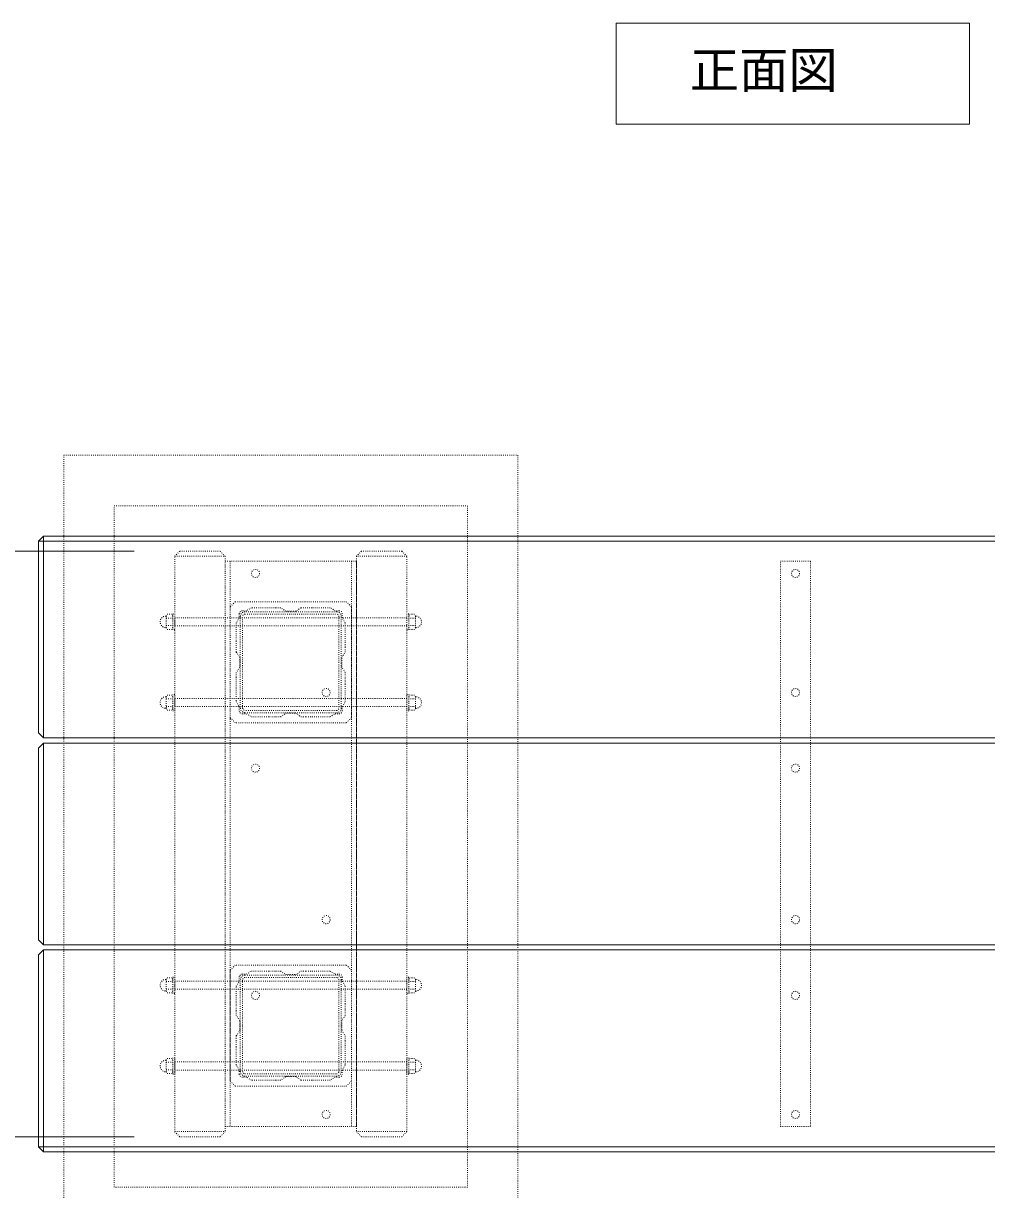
# Model space of a CAD drawing. Units: millimetres, scale not verified. Extents: x -2925 to 2925, y -2062 to 2062.
# Drawn here: x -1935 to -981, y -1308 to -153 of the extents above; entities that cross this region are included whole.
import ezdxf
from ezdxf.enums import TextEntityAlignment as Align

# ---------------------------------------------------------------- set-up
doc = ezdxf.new("R2010")
doc.units = ezdxf.units.MM
doc.header["$LTSCALE"] = 10
doc.linetypes.add('USER5', pattern=[0.208282, 0.069427, -0.138855])
doc.layers.add('0-1_IMPORTED', color=30, linetype='Continuous', lineweight=18)
doc.styles.add('ＭＳ ゴシック', font='')
doc.styles.get('ＭＳ ゴシック').set_extended_font_data('MS Gothic')

msp = doc.modelspace()

# ---------------------------------------------------------------- linework, layer by layer
at = {"layer": '0-1_IMPORTED'}
for p, q in [((-1920.06, -666), (-420.06, -666)), ((-1915.06, -861), (-1915.06, -661)), ((-1915.06, -1066), (-1915.06, -866)), ((-1915.06, -1271), (-1915.06, -1071)), ((-420.06, -1266), (-1920.06, -1266))]:
    msp.add_line(p, q, dxfattribs=at)
at = {"layer": '0-1_IMPORTED', "color": 1}
for p, q in [((-1825.06, -676), (-2154, -676)), ((-1825.06, -1256), (-2154, -1256))]:
    msp.add_line(p, q, dxfattribs=at)
at = {"layer": '0-1_IMPORTED', "linetype": 'USER5'}
for p, q in [((-1785.06, -681), (-1735.06, -681)), ((-1555.06, -681), (-1605.06, -681)), ((-1793.56, -740.25), (-1792.55, -738.5)), ((-1792.55, -738.5), (-1788.07, -738.5)), ((-1787.06, -740.25), (-1788.07, -738.5)), ((-1670.06, -736), (-1715.46, -736)), ((-1624.66, -736), (-1670.06, -736)), ((-1553.06, -740.25), (-1552.05, -738.5)), ((-1547.57, -738.5), (-1552.05, -738.5)), ((-1546.56, -740.25), (-1547.57, -738.5)), ((-1793.81, -740.25), (-1793.56, -740.25)), ((-1793.56, -751.75), (-1793.56, -740.25)), ((-1793.56, -742.26), (-1787.06, -742.26)), ((-1793.56, -749.74), (-1787.06, -749.74)), ((-1787.06, -751.75), (-1787.06, -740.25)), ((-1553.06, -751.75), (-1553.06, -740.25)), ((-1546.56, -742.26), (-1553.06, -742.26)), ((-1546.56, -749.74), (-1553.06, -749.74)), ((-1546.31, -740.25), (-1546.56, -740.25)), ((-1546.56, -751.75), (-1546.56, -740.25)), ((-1793.81, -751.75), (-1793.56, -751.75)), ((-1793.56, -751.75), (-1792.55, -753.5)), ((-1792.55, -753.5), (-1788.07, -753.5)), ((-1787.06, -751.75), (-1788.07, -753.5)), ((-1553.06, -751.75), (-1552.05, -753.5)), ((-1547.57, -753.5), (-1552.05, -753.5)), ((-1546.56, -751.75), (-1547.57, -753.5)), ((-1546.31, -751.75), (-1546.56, -751.75)), ((-1793.81, -820.25), (-1793.56, -820.25)), ((-1793.56, -820.25), (-1792.55, -818.5)), ((-1793.56, -820.25), (-1793.56, -831.75)), ((-1792.55, -818.5), (-1788.07, -818.5)), ((-1787.06, -820.25), (-1788.07, -818.5)), ((-1787.06, -820.25), (-1787.06, -831.75)), ((-1553.06, -820.25), (-1552.05, -818.5)), ((-1553.06, -820.25), (-1553.06, -831.75)), ((-1547.57, -818.5), (-1552.05, -818.5)), ((-1546.56, -820.25), (-1547.57, -818.5)), ((-1546.31, -820.25), (-1546.56, -820.25)), ((-1546.56, -820.25), (-1546.56, -831.75)), ((-1793.81, -831.75), (-1793.56, -831.75)), ((-1793.56, -822.26), (-1787.06, -822.26)), ((-1793.56, -829.74), (-1787.06, -829.74)), ((-1793.56, -831.75), (-1792.55, -833.5)), ((-1787.06, -831.75), (-1788.07, -833.5)), ((-1546.56, -822.26), (-1553.06, -822.26)), ((-1546.56, -829.74), (-1553.06, -829.74)), ((-1553.06, -831.75), (-1552.05, -833.5)), ((-1546.56, -831.75), (-1547.57, -833.5)), ((-1546.31, -831.75), (-1546.56, -831.75)), ((-1792.55, -833.5), (-1788.07, -833.5)), ((-1547.57, -833.5), (-1552.05, -833.5)), ((-1793.81, -1100.25), (-1793.56, -1100.25)), ((-1793.56, -1100.25), (-1792.55, -1098.5)), ((-1793.56, -1111.75), (-1793.56, -1100.25)), ((-1793.56, -1102.26), (-1787.06, -1102.26)), ((-1792.55, -1098.5), (-1788.07, -1098.5)), ((-1787.06, -1100.25), (-1788.07, -1098.5)), ((-1787.06, -1111.75), (-1787.06, -1100.25)), ((-1553.06, -1100.25), (-1552.05, -1098.5)), ((-1553.06, -1111.75), (-1553.06, -1100.25)), ((-1546.56, -1102.26), (-1553.06, -1102.26)), ((-1547.57, -1098.5), (-1552.05, -1098.5)), ((-1546.56, -1100.25), (-1547.57, -1098.5)), ((-1546.31, -1100.25), (-1546.56, -1100.25)), ((-1546.56, -1111.75), (-1546.56, -1100.25)), ((-1793.81, -1111.75), (-1793.56, -1111.75)), ((-1793.56, -1109.74), (-1787.06, -1109.74)), ((-1793.56, -1111.75), (-1792.55, -1113.5)), ((-1792.55, -1113.5), (-1788.07, -1113.5)), ((-1787.06, -1111.75), (-1788.07, -1113.5)), ((-1546.56, -1109.74), (-1553.06, -1109.74)), ((-1553.06, -1111.75), (-1552.05, -1113.5)), ((-1547.57, -1113.5), (-1552.05, -1113.5)), ((-1546.56, -1111.75), (-1547.57, -1113.5)), ((-1546.31, -1111.75), (-1546.56, -1111.75)), ((-1793.56, -1180.25), (-1792.55, -1178.5)), ((-1792.55, -1178.5), (-1788.07, -1178.5)), ((-1787.06, -1180.25), (-1788.07, -1178.5)), ((-1553.06, -1180.25), (-1552.05, -1178.5)), ((-1547.57, -1178.5), (-1552.05, -1178.5)), ((-1546.56, -1180.25), (-1547.57, -1178.5)), ((-1793.81, -1180.25), (-1793.56, -1180.25)), ((-1793.56, -1180.25), (-1793.56, -1191.75)), ((-1793.56, -1182.26), (-1787.06, -1182.26)), ((-1793.56, -1189.74), (-1787.06, -1189.74)), ((-1787.06, -1180.25), (-1787.06, -1191.75)), ((-1553.06, -1180.25), (-1553.06, -1191.75)), ((-1546.56, -1182.26), (-1553.06, -1182.26)), ((-1546.56, -1189.74), (-1553.06, -1189.74)), ((-1546.31, -1180.25), (-1546.56, -1180.25)), ((-1546.56, -1180.25), (-1546.56, -1191.75)), ((-1793.81, -1191.75), (-1793.56, -1191.75)), ((-1793.56, -1191.75), (-1792.55, -1193.5)), ((-1792.55, -1193.5), (-1788.07, -1193.5)), ((-1787.06, -1191.75), (-1788.07, -1193.5)), ((-1670.06, -1196), (-1715.46, -1196)), ((-1624.66, -1196), (-1670.06, -1196)), ((-1553.06, -1191.75), (-1552.05, -1193.5)), ((-1547.57, -1193.5), (-1552.05, -1193.5)), ((-1546.56, -1191.75), (-1547.57, -1193.5)), ((-1546.31, -1191.75), (-1546.56, -1191.75)), ((-1785.06, -1251), (-1735.06, -1251)), ((-1555.06, -1251), (-1605.06, -1251))]:
    msp.add_line(p, q, dxfattribs=at)
at = {"layer": '0-1_IMPORTED'}
for points in [[(-1347.76, -153.05), (-997.76, -153.05), (-997.76, -253.05), (-1347.76, -253.05)], [(-1915.06, -661), (-425.06, -661), (-420.06, -666), (-420.06, -856), (-425.06, -861), (-1915.06, -861), (-1920.06, -856), (-1920.06, -666)], [(-1915.06, -866), (-425.06, -866), (-420.06, -871), (-420.06, -1061), (-425.06, -1066), (-1915.06, -1066), (-1920.06, -1061), (-1920.06, -871)], [(-1915.06, -1071), (-425.06, -1071), (-420.06, -1076), (-420.06, -1266), (-425.06, -1271), (-1915.06, -1271), (-1920.06, -1266), (-1920.06, -1076)]]:
    msp.add_lwpolyline(points, close=True, dxfattribs=at)
at = {"layer": '0-1_IMPORTED', "linetype": 'USER5'}
for points in [[(-1895.06, -581), (-1445.06, -581), (-1445.06, -1356), (-1895.06, -1356)], [(-1845.06, -631), (-1495.06, -631), (-1495.06, -1306), (-1845.06, -1306)], [(-1780.06, -676), (-1740.06, -676), (-1735.06, -681), (-1735.06, -1251), (-1740.06, -1256), (-1780.06, -1256), (-1785.06, -1251), (-1785.06, -681)], [(-1560.06, -676), (-1600.06, -676), (-1605.06, -681), (-1605.06, -1251), (-1600.06, -1256), (-1560.06, -1256), (-1555.06, -1251), (-1555.06, -681)], [(-1735.06, -686), (-1605.06, -686), (-1605.06, -1246), (-1735.06, -1246)], [(-1735.06, -686), (-1730.06, -686), (-1730.06, -1246), (-1735.06, -1246)], [(-1605.06, -686), (-1610.06, -686), (-1610.06, -1246), (-1605.06, -1246)], [(-1185.06, -686), (-1155.06, -686), (-1155.06, -1246), (-1185.06, -1246)], [(-1615.06, -726), (-1610.06, -731), (-1610.06, -841), (-1615.06, -846), (-1725.06, -846), (-1730.06, -841), (-1730.06, -731), (-1725.06, -726)], [(-1785.06, -754), (-1787.06, -754), (-1787.06, -738), (-1785.06, -738)], [(-1555.06, -754), (-1553.06, -754), (-1553.06, -738), (-1555.06, -738)], [(-1555.06, -750), (-1785.06, -750), (-1785.06, -742), (-1555.06, -742)], [(-1785.06, -818), (-1787.06, -818), (-1787.06, -834), (-1785.06, -834)], [(-1555.06, -818), (-1553.06, -818), (-1553.06, -834), (-1555.06, -834)], [(-1555.06, -822), (-1785.06, -822), (-1785.06, -830), (-1555.06, -830)], [(-1615.06, -1206), (-1610.06, -1201), (-1610.06, -1091), (-1615.06, -1086), (-1725.06, -1086), (-1730.06, -1091), (-1730.06, -1201), (-1725.06, -1206)], [(-1785.06, -1114), (-1787.06, -1114), (-1787.06, -1098), (-1785.06, -1098)], [(-1555.06, -1110), (-1785.06, -1110), (-1785.06, -1102), (-1555.06, -1102)], [(-1555.06, -1114), (-1553.06, -1114), (-1553.06, -1098), (-1555.06, -1098)], [(-1785.06, -1178), (-1787.06, -1178), (-1787.06, -1194), (-1785.06, -1194)], [(-1555.06, -1178), (-1553.06, -1178), (-1553.06, -1194), (-1555.06, -1194)], [(-1555.06, -1182), (-1785.06, -1182), (-1785.06, -1190), (-1555.06, -1190)]]:
    msp.add_lwpolyline(points, close=True, dxfattribs=at)
for points in [[(-1721.06, -738), (-1721.06, -742), (-1724.06, -747), (-1724.06, -765), (-1724.06, -771), (-1724.06, -776), (-1720.56, -781), (-1720.56, -791), (-1724.06, -796), (-1724.06, -801), (-1724.06, -807), (-1724.06, -825), (-1721.06, -830), (-1721.06, -834)], [(-1622.06, -735), (-1626.06, -735), (-1631.06, -732), (-1649.06, -732), (-1655.06, -732), (-1660.06, -732), (-1665.06, -735.5), (-1675.06, -735.5), (-1680.06, -732), (-1685.06, -732), (-1691.06, -732), (-1709.06, -732), (-1714.06, -735), (-1718.06, -735)], [(-1715.46, -738.3), (-1670.06, -738.3), (-1624.66, -738.3)], [(-1616.06, -796), (-1619.56, -791), (-1619.56, -781), (-1616.06, -776), (-1616.06, -771), (-1616.06, -765), (-1616.06, -747), (-1619.06, -742), (-1619.06, -738)], [(-1720.06, -740.6), (-1720.06, -786), (-1720.06, -831.4)], [(-1717.76, -831.4), (-1717.76, -786), (-1717.76, -740.6)], [(-1622.36, -740.6), (-1622.36, -786), (-1622.36, -831.4)], [(-1620.06, -831.4), (-1620.06, -786), (-1620.06, -740.6)], [(-1619.06, -834), (-1619.06, -830), (-1616.06, -825), (-1616.06, -807), (-1616.06, -801), (-1616.06, -796)], [(-1718.06, -837), (-1714.06, -837), (-1709.06, -840), (-1691.06, -840), (-1685.06, -840), (-1680.06, -840), (-1675.06, -836.5), (-1665.06, -836.5), (-1660.06, -840), (-1655.06, -840), (-1649.06, -840), (-1631.06, -840), (-1626.06, -837), (-1622.06, -837)], [(-1624.66, -833.7), (-1670.06, -833.7), (-1715.46, -833.7)], [(-1715.46, -836), (-1670.06, -836), (-1624.66, -836)], [(-1718.06, -1095), (-1714.06, -1095), (-1709.06, -1092), (-1691.06, -1092), (-1685.06, -1092), (-1680.06, -1092), (-1675.06, -1095.5), (-1665.06, -1095.5), (-1660.06, -1092), (-1655.06, -1092), (-1649.06, -1092), (-1631.06, -1092), (-1626.06, -1095), (-1622.06, -1095)], [(-1715.46, -1096), (-1670.06, -1096), (-1624.66, -1096)], [(-1721.06, -1194), (-1721.06, -1190), (-1724.06, -1185), (-1724.06, -1167), (-1724.06, -1161), (-1724.06, -1156), (-1720.56, -1151), (-1720.56, -1141), (-1724.06, -1136), (-1724.06, -1131), (-1724.06, -1125), (-1724.06, -1107), (-1721.06, -1102), (-1721.06, -1098)], [(-1720.06, -1191.4), (-1720.06, -1146), (-1720.06, -1100.6)], [(-1717.76, -1100.6), (-1717.76, -1146), (-1717.76, -1191.4)], [(-1624.66, -1098.3), (-1670.06, -1098.3), (-1715.46, -1098.3)], [(-1622.36, -1191.4), (-1622.36, -1146), (-1622.36, -1100.6)], [(-1620.06, -1100.6), (-1620.06, -1146), (-1620.06, -1191.4)], [(-1619.06, -1098), (-1619.06, -1102), (-1616.06, -1107), (-1616.06, -1125), (-1616.06, -1131), (-1616.06, -1136)], [(-1616.06, -1136), (-1619.56, -1141), (-1619.56, -1151), (-1616.06, -1156), (-1616.06, -1161), (-1616.06, -1167), (-1616.06, -1185), (-1619.06, -1190), (-1619.06, -1194)], [(-1622.06, -1197), (-1626.06, -1197), (-1631.06, -1200), (-1649.06, -1200), (-1655.06, -1200), (-1660.06, -1200), (-1665.06, -1196.5), (-1675.06, -1196.5), (-1680.06, -1200), (-1685.06, -1200), (-1691.06, -1200), (-1709.06, -1200), (-1714.06, -1197), (-1718.06, -1197)], [(-1715.46, -1193.7), (-1670.06, -1193.7), (-1624.66, -1193.7)]]:
    msp.add_lwpolyline(points, dxfattribs=at)
for centre in [(-1705.06, -698), (-1170.06, -698), (-1635.06, -816), (-1170.06, -816), (-1705.06, -891), (-1170.06, -891), (-1635.06, -1041), (-1170.06, -1041), (-1705.06, -1116), (-1170.06, -1116), (-1635.06, -1234), (-1170.06, -1234)]:
    msp.add_circle(centre, 4, dxfattribs=at)
for centre, radius, start, end in [((-1718.06, -738), 3, 90, 180), ((-1715.46, -740.6), 4.6, 90, 180), ((-1715.46, -740.6), 2.3, 90, 180), ((-1624.66, -740.6), 4.6, 360, 90), ((-1624.66, -740.6), 2.3, 360, 90), ((-1622.06, -738), 3, 360, 90), ((-1793.81, -746), 5.75, 90, 270), ((-1546.31, -746), 5.75, 270, 90), ((-1793.81, -826), 5.75, 90, 270), ((-1546.31, -826), 5.75, 270, 90), ((-1715.46, -831.4), 4.6, 180, 270), ((-1715.46, -831.4), 2.3, 180, 270), ((-1624.66, -831.4), 4.6, 270, 360), ((-1624.66, -831.4), 2.3, 270, 360), ((-1718.06, -834), 3, 180, 270), ((-1622.06, -834), 3, 270, 0), ((-1718.06, -1098), 3, 90, 180), ((-1715.46, -1100.6), 4.6, 90, 180), ((-1624.66, -1100.6), 4.6, 0, 90), ((-1622.06, -1098), 3, 360, 90), ((-1793.81, -1106), 5.75, 90, 270), ((-1715.46, -1100.6), 2.3, 90, 180), ((-1624.66, -1100.6), 2.3, 0, 90), ((-1546.31, -1106), 5.75, 270, 90), ((-1793.81, -1186), 5.75, 90, 270), ((-1546.31, -1186), 5.75, 270, 90), ((-1718.06, -1194), 3, 180, 270), ((-1715.46, -1191.4), 4.6, 180, 270), ((-1715.46, -1191.4), 2.3, 180, 270), ((-1624.66, -1191.4), 4.6, 270, 360), ((-1624.66, -1191.4), 2.3, 270, 360), ((-1622.06, -1194), 3, 270, 0)]:
    msp.add_arc(centre, radius, start, end, dxfattribs=at)

# ---------------------------------------------------------------- texts
at = {"layer": '0-1_IMPORTED', "color": 7, "style": 'ＭＳ ゴシック'}
msp.add_text('正面図', height=35.82, dxfattribs=at).set_placement((-1274.76, -227.94), align=Align.BOTTOM_LEFT)

doc.saveas('drawing.dxf')
